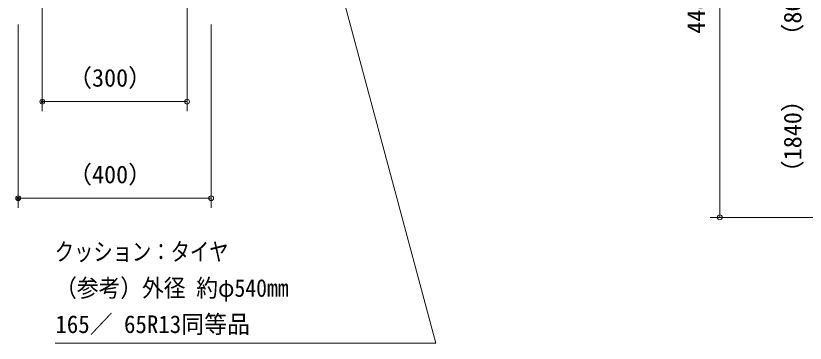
# Model space of a CAD drawing. Units: millimetres at full size, sheet at 1:10; details may follow other scales. Extents: x 5 to 8405, y -12 to 5952.
# Drawn here: x 4682 to 6318, y 1062 to 1739 of the extents above; entities that cross this region are included whole.
import ezdxf
from ezdxf.enums import TextEntityAlignment as Align

# ---------------------------------------------------------------- set-up
doc = ezdxf.new("R2010")
doc.units = ezdxf.units.MM
doc.header["$LTSCALE"] = 10
doc.header["$PDMODE"] = 32
doc.header["$PDSIZE"] = 5
doc.layers.add('LY_6', color=7, linetype='Continuous', lineweight=0)
doc.styles.add('ＭＳ ゴシック', font='')
doc.styles.get('ＭＳ ゴシック').set_extended_font_data('MS Gothic')

# ---------------------------------------------------------------- blocks, each defined once
blk = doc.blocks.new('-014-_DOTBLANK')
at = {"color": 7, "linetype": 'Continuous', "lineweight": 0}
blk.add_line((-0.5, 0), (-1, 0), dxfattribs=at)
blk.add_circle((0, 0), 0.5, dxfattribs=at)

msp = doc.modelspace()

# ---------------------------------------------------------------- linework, layer by layer
at = {"layer": 'LY_6'}
for p, q in [((6141.19, 1322.18), (6141.19, 2218.18)), ((5332.53, 1881.74), (5552.26, 1061.69)), ((4737, 1871.69), (4737, 1541.69)), ((5037, 1871.69), (5037, 1541.69)), ((4687, 1721.69), (4687, 1341.69)), ((5087, 1721.69), (5087, 1341.69)), ((5037, 1561.69), (4737, 1561.69)), ((5087, 1361.69), (4687, 1361.69)), ((6701.19, 1322.18), (6121.19, 1322.18)), ((4763.69, 1061.69), (5480.82, 1061.69)), ((5552.26, 1061.69), (5452.26, 1061.69))]:
    msp.add_line(p, q, dxfattribs=at)
for p in [(4737, 1561.69), (4687, 1361.69)]:
    msp.add_point(p, dxfattribs=at)

# ---------------------------------------------------------------- block references
at = {"layer": 'LY_6', "xscale": 10, "yscale": 10}
for p, rotation in [((4737, 1561.69), 180), ((4687, 1361.69), 180), ((6141.19, 1322.18), 270)]:
    msp.add_blockref('-014-_DOTBLANK', p, dxfattribs=dict(at, rotation=rotation))
for p in [(5037, 1561.69), (5087, 1361.69)]:
    msp.add_blockref('-014-_DOTBLANK', p, dxfattribs=at)

# ---------------------------------------------------------------- texts
at = {"layer": 'LY_6', "style": 'ＭＳ ゴシック'}
for s, p in [('（800）', (6321.19, 1673.17)), ('4480', (6121.19, 1702.27)), ('（1840）', (6321.19, 1390.24))]:
    msp.add_text(s, height=36.66, rotation=90, dxfattribs=at).set_placement(p, align=Align.BOTTOM_LEFT)
for s, p in [('（300）', (4790, 1581.69)), ('（400）', (4790, 1381.69))]:
    msp.add_text(s, height=36.66, dxfattribs=at).set_placement(p, align=Align.BOTTOM_LEFT)
for s, width, p in [('クッション：タイヤ', 0.8, (4762.84, 1221.69)), ('（参考）外径 約φ540mm', 0.9, (4763.65, 1146.69)), ('165／ 65R13同等品', 0.95, (4764.08, 1071.69))]:
    msp.add_text(s, height=36.66, dxfattribs=dict(at, width=width)).set_placement(p, align=Align.BOTTOM_LEFT)

doc.saveas('drawing.dxf')
